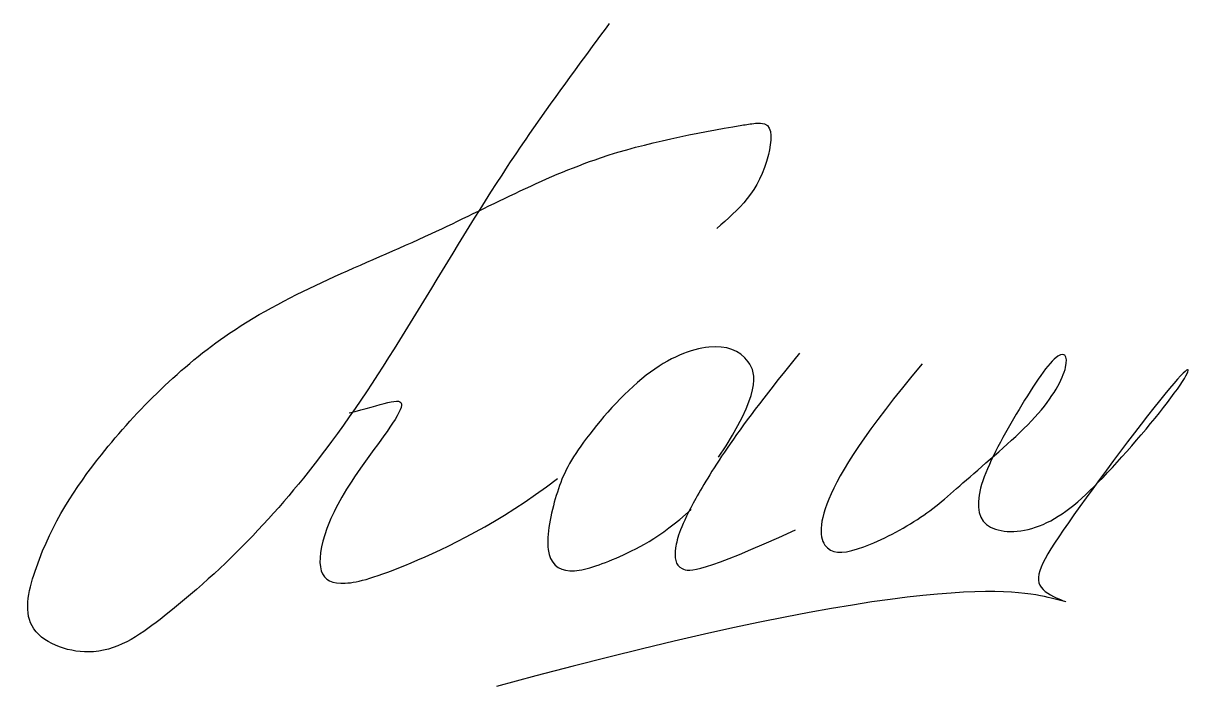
# Model space of a CAD drawing. Header units: millimetres. Extents: x 2160.5 to 2177.1, y 2032.9 to 2042.3.
import ezdxf

# ---------------------------------------------------------------- set-up
doc = ezdxf.new("R2010")
doc.units = ezdxf.units.MM

msp = doc.modelspace()

# ---------------------------------------------------------------- linework, layer by layer
at = {"color": 5}
msp.add_spline([(2168.797, 2042.349), (2167.35, 2040.32), (2164.857, 2036.417), (2162.425, 2033.896), (2161.41, 2033.435), (2160.609, 2033.804), (2160.671, 2034.634), (2161.594, 2036.232), (2163.41, 2037.954), (2166.273, 2039.368), (2168.674, 2040.443), (2170.675, 2040.905), (2170.872, 2040.932), (2171, 2040.924), (2171.053, 2040.488), (2170.322, 2039.442)], degree=3, dxfattribs=at)
for points in [[(2173.232, 2037.522), (2172.435, 2036.567), (2171.709, 2035.419), (2171.825, 2034.797), (2172.331, 2034.855), (2173.284, 2035.341), (2173.81, 2035.846), (2174.957, 2036.798), (2175.366, 2037.555), (2175.191, 2037.808), (2174.51, 2036.74), (2173.946, 2035.671), (2174.082, 2035.108), (2174.957, 2035.127), (2175.794, 2035.846), (2177.058, 2037.361), (2177.097, 2037.691), (2175.016, 2034.914), (2174.685, 2034.253), (2175.935, 2034.004), (2173.289, 2034.608), (2167.197, 2032.943)], [(2170.347, 2036.196), (2170.95, 2037.109), (2170.833, 2037.653), (2170.269, 2037.847), (2169.336, 2037.497), (2168.305, 2036.312), (2168.032, 2035.71), (2167.838, 2034.778), (2168.188, 2034.506), (2168.83, 2034.719), (2169.511, 2035.049), (2169.958, 2035.457)], [(2171.495, 2037.672), (2170.619, 2036.604), (2169.861, 2035.399), (2169.705, 2034.875), (2169.744, 2034.564), (2170.114, 2034.564), (2171.436, 2035.166)], [(2165.108, 2036.825), (2165.565, 2036.936), (2166.165, 2037.206), (2165.179, 2035.971), (2164.734, 2035.16), (2164.637, 2034.503), (2164.985, 2034.349), (2165.739, 2034.561), (2167.228, 2035.256), (2168.06, 2035.893)]]:
    msp.add_open_spline(points, degree=3, dxfattribs=at)

doc.saveas('drawing.dxf')
